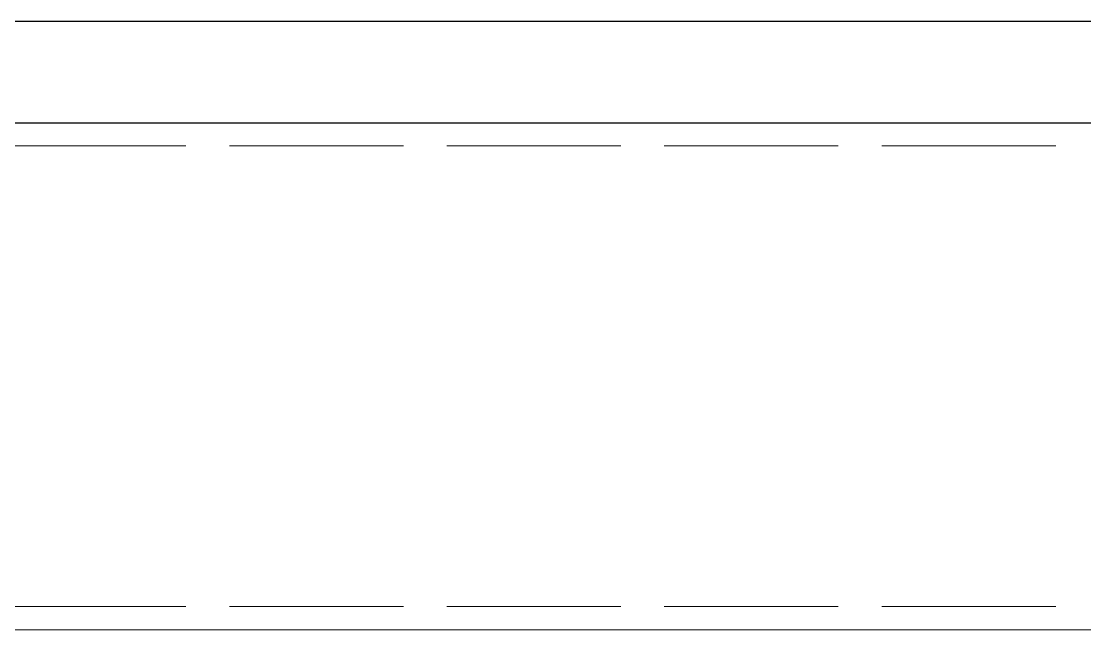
# Model space of a CAD drawing. Header units: millimetres. Extents: x 163705 to 1616509, y 81827 to 302547.
# Drawn here: x 1467692 to 1468426, y 150410 to 150830 of the extents above; entities that cross this region are included whole.
import ezdxf

# ---------------------------------------------------------------- set-up
doc = ezdxf.new("R2010")
doc.units = ezdxf.units.MM
doc.header["$LTSCALE"] = 10
doc.linetypes.add('ACAD_ISO02W100', pattern=[15, 12, -3])
doc.layers.add('1-虚线', color=8, linetype='ACAD_ISO02W100', lineweight=0)
doc.layers.add('1-钢构', color=6, linetype='Continuous', lineweight=0)

# ---------------------------------------------------------------- blocks, each defined once
blk = doc.blocks.new('*U274')
for p, q in [((0, 350), (6200, 350)), ((0, 0), (6200, 0))]:
    blk.add_line(p, q)
at = {"layer": '1-虚线'}
for p, q in [((0, 334), (6200, 334)), ((0, 16), (6200, 16))]:
    blk.add_line(p, q, dxfattribs=at)
blk = doc.blocks.new('*U287')
for p, q in [((0, 70, -1.04), (40000.06, 70, -19.83)), ((0, 0, -0.86), (40000.06, 0, -21.29))]:
    blk.add_line(p, q)

msp = doc.modelspace()

# ---------------------------------------------------------------- block references
msp.add_blockref('*U287', (1467185.648, 150759.632, 21.29))
at = {"layer": '1-钢构'}
msp.add_blockref('*U274', (1464835.648, 150409.632), dxfattribs=at)

doc.saveas('drawing.dxf')
